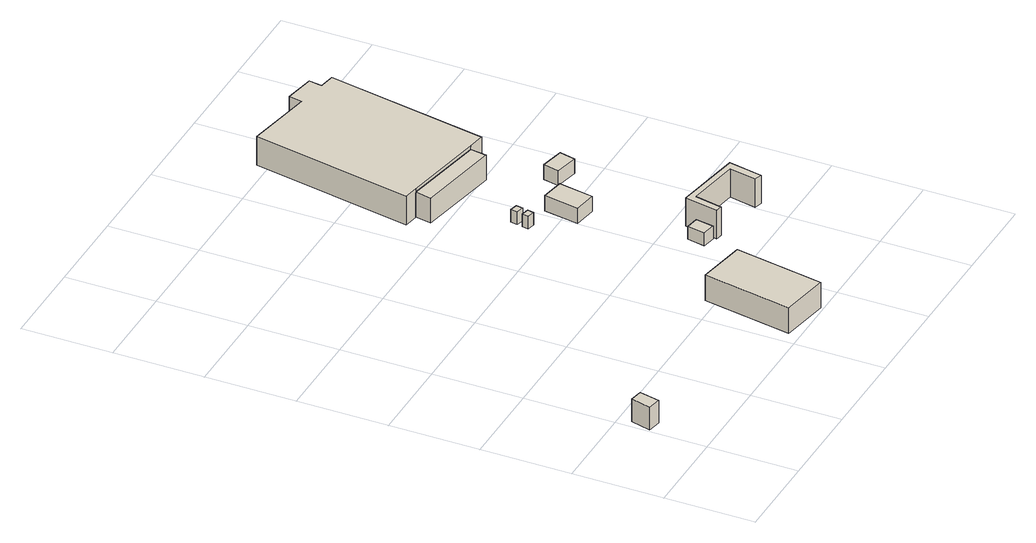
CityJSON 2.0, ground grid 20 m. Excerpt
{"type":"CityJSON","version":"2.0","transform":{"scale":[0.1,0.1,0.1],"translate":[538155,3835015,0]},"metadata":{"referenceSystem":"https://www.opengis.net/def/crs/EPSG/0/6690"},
"CityObjects":{
"building1":{"type":"Building","attributes":{"計測周辺長":15.12,"1/2500図郭":64,"区名":"此花区","町丁目名称":"梅町２丁目","街区番号":4,"class":"3003","usage":"431","measuredHeight":5.4,"storeysAboveGround":1,"BuildingDetailAttribute.buildingRoofEdgeArea":13.5,"BuildingDetailAttribute.buildingStructureType":"610","BuildingDetailAttribute.buildingStructureOrgType":"2","BuildingDetailAttribute.detailedUsage":"1720","BuildingDetailAttribute.specifiedBuildingCoverageRate":0.6,"BuildingDetailAttribute.surveyYear":2017,"BuildingTsunamiRiskAttribute.description":"1","BuildingTsunamiRiskAttribute.rank":"2","BuildingTsunamiRiskAttribute.depth":2.69,"BuildingHighTideRiskAttribute.description":"1","BuildingHighTideRiskAttribute.rank":"4","BuildingHighTideRiskAttribute.depth":5.44,"BuildingIDAttribute.prefecture":"27","BuildingIDAttribute.city":"27104"},"geometry":[{"type":"Solid","lod":"1","boundaries":[[[[0,1,2,3]],[[2,4,5,3]],[[1,6,4,2]],[[0,7,6,1]],[[3,5,7,0]],[[4,6,7,5]]]]}]},
"building2":{"type":"Building","attributes":{"計測周辺長":62.26,"1/2500図郭":64,"区名":"此花区","町丁目名称":"梅町２丁目","街区番号":4,"class":"3003","usage":"431","measuredHeight":6.2,"storeysAboveGround":1,"BuildingDetailAttribute.buildingRoofEdgeArea":221.31,"BuildingDetailAttribute.buildingStructureType":"610","BuildingDetailAttribute.buildingStructureOrgType":"2","BuildingDetailAttribute.detailedUsage":"1720","BuildingDetailAttribute.specifiedBuildingCoverageRate":0.6,"BuildingDetailAttribute.surveyYear":2017,"BuildingTsunamiRiskAttribute.description":"1","BuildingTsunamiRiskAttribute.rank":"2","BuildingTsunamiRiskAttribute.depth":2.03,"BuildingHighTideRiskAttribute.description":"1","BuildingHighTideRiskAttribute.rank":"3","BuildingHighTideRiskAttribute.depth":4.77,"BuildingIDAttribute.prefecture":"27","BuildingIDAttribute.city":"27104"},"geometry":[{"type":"Solid","lod":"1","boundaries":[[[[8,9,10,11]],[[10,12,13,11]],[[9,14,12,10]],[[8,15,14,9]],[[11,13,15,8]],[[12,14,15,13]]]]}]},
"building3":{"type":"Building","attributes":{"class":"3001","BuildingDetailAttribute.specifiedBuildingCoverageRate":0.6,"BuildingDetailAttribute.surveyYear":2017,"BuildingTsunamiRiskAttribute.description":"1","BuildingTsunamiRiskAttribute.rank":"2","BuildingTsunamiRiskAttribute.depth":1.76,"BuildingHighTideRiskAttribute.description":"1","BuildingHighTideRiskAttribute.rank":"3","BuildingHighTideRiskAttribute.depth":4.49,"BuildingIDAttribute.prefecture":"27","BuildingIDAttribute.city":"27104"},"geometry":[{"type":"Solid","lod":"1","boundaries":[[[[16,17,18,19]],[[18,20,21,19]],[[17,22,20,18]],[[16,23,22,17]],[[19,21,23,16]],[[20,22,23,21]]]]}]},
"building4":{"type":"Building","attributes":{"計測周辺長":14.22,"1/2500図郭":64,"区名":"此花区","町丁目名称":"梅町２丁目","街区番号":4,"class":"3001","usage":"431","storeysAboveGround":1,"BuildingDetailAttribute.buildingRoofEdgeArea":12.38,"BuildingDetailAttribute.buildingStructureType":"610","BuildingDetailAttribute.buildingStructureOrgType":"2","BuildingDetailAttribute.detailedUsage":"1720","BuildingDetailAttribute.specifiedBuildingCoverageRate":0.6,"BuildingDetailAttribute.surveyYear":2017,"BuildingTsunamiRiskAttribute.description":"1","BuildingTsunamiRiskAttribute.rank":"2","BuildingTsunamiRiskAttribute.depth":1.55,"BuildingHighTideRiskAttribute.description":"1","BuildingHighTideRiskAttribute.rank":"3","BuildingHighTideRiskAttribute.depth":4.28,"BuildingIDAttribute.prefecture":"27","BuildingIDAttribute.city":"27104"},"geometry":[{"type":"Solid","lod":"1","boundaries":[[[[24,25,26,27]],[[26,28,29,27]],[[25,30,28,26]],[[24,31,30,25]],[[27,29,31,24]],[[28,30,31,29]]]]}]},
"building5":{"type":"Building","attributes":{"class":"3001","BuildingDetailAttribute.specifiedBuildingCoverageRate":0.6,"BuildingDetailAttribute.surveyYear":2017,"BuildingTsunamiRiskAttribute.description":"1","BuildingTsunamiRiskAttribute.rank":"2","BuildingTsunamiRiskAttribute.depth":1.76,"BuildingHighTideRiskAttribute.description":"1","BuildingHighTideRiskAttribute.rank":"3","BuildingHighTideRiskAttribute.depth":4.49,"BuildingIDAttribute.prefecture":"27","BuildingIDAttribute.city":"27104"},"geometry":[{"type":"Solid","lod":"1","boundaries":[[[[32,33,34,35]],[[34,36,37,35]],[[33,38,36,34]],[[32,39,38,33]],[[35,37,39,32]],[[36,38,39,37]]]]}]},
"building6":{"type":"Building","attributes":{"計測周辺長":25.94,"1/2500図郭":64,"区名":"此花区","町丁目名称":"梅町２丁目","街区番号":4,"class":"3003","usage":"431","measuredHeight":3.5,"storeysAboveGround":1,"BuildingDetailAttribute.buildingRoofEdgeArea":40.25,"BuildingDetailAttribute.buildingStructureType":"610","BuildingDetailAttribute.buildingStructureOrgType":"2","BuildingDetailAttribute.detailedUsage":"1720","BuildingDetailAttribute.specifiedBuildingCoverageRate":0.6,"BuildingDetailAttribute.surveyYear":2017,"BuildingTsunamiRiskAttribute.description":"1","BuildingTsunamiRiskAttribute.rank":"2","BuildingTsunamiRiskAttribute.depth":1.59,"BuildingHighTideRiskAttribute.description":"1","BuildingHighTideRiskAttribute.rank":"3","BuildingHighTideRiskAttribute.depth":4.32,"BuildingIDAttribute.prefecture":"27","BuildingIDAttribute.city":"27104"},"geometry":[{"type":"Solid","lod":"1","boundaries":[[[[40,41,42,43]],[[42,44,45,43]],[[41,46,44,42]],[[40,47,46,41]],[[43,45,47,40]],[[44,46,47,45]]]]}]},
"building7":{"type":"Building","attributes":{"class":"3003","measuredHeight":5.9,"BuildingDetailAttribute.specifiedBuildingCoverageRate":0.6,"BuildingDetailAttribute.surveyYear":2017,"BuildingTsunamiRiskAttribute.description":"1","BuildingTsunamiRiskAttribute.rank":"2","BuildingTsunamiRiskAttribute.depth":1.69,"BuildingHighTideRiskAttribute.description":"1","BuildingHighTideRiskAttribute.rank":"3","BuildingHighTideRiskAttribute.depth":4.42,"BuildingIDAttribute.prefecture":"27","BuildingIDAttribute.city":"27104"},"geometry":[{"type":"Solid","lod":"1","boundaries":[[[[48,49,50,51]],[[50,52,53,51]],[[49,54,52,50]],[[48,55,54,49]],[[51,53,55,48]],[[52,54,55,53]]]]}]},
"building8":{"type":"Building","attributes":{"計測周辺長":58.06,"1/2500図郭":64,"区名":"此花区","町丁目名称":"梅町２丁目","街区番号":4,"class":"3001","usage":"431","measuredHeight":6.7,"storeysAboveGround":1,"BuildingDetailAttribute.buildingRoofEdgeArea":42.25,"BuildingDetailAttribute.buildingStructureType":"610","BuildingDetailAttribute.buildingStructureOrgType":"2","BuildingDetailAttribute.detailedUsage":"1720","BuildingDetailAttribute.specifiedBuildingCoverageRate":0.6,"BuildingDetailAttribute.surveyYear":2017,"BuildingTsunamiRiskAttribute.description":"1","BuildingTsunamiRiskAttribute.rank":"2","BuildingTsunamiRiskAttribute.depth":1.39,"BuildingHighTideRiskAttribute.description":"1","BuildingHighTideRiskAttribute.rank":"3","BuildingHighTideRiskAttribute.depth":4.12,"BuildingIDAttribute.prefecture":"27","BuildingIDAttribute.city":"27104"},"geometry":[{"type":"Solid","lod":"1","boundaries":[[[[56,57,58,59,60,61,62,63]],[[62,64,65,63]],[[61,66,64,62]],[[60,67,66,61]],[[59,68,67,60]],[[58,69,68,59]],[[57,70,69,58]],[[56,71,70,57]],[[63,65,71,56]],[[64,66,67,68,69,70,71,65]]]]}]},
"building9":{"type":"Building","attributes":{"class":"3001","measuredHeight":6.7,"BuildingDetailAttribute.specifiedBuildingCoverageRate":0.6,"BuildingDetailAttribute.surveyYear":2017,"BuildingTsunamiRiskAttribute.description":"1","BuildingTsunamiRiskAttribute.rank":"2","BuildingTsunamiRiskAttribute.depth":1.78,"BuildingHighTideRiskAttribute.description":"1","BuildingHighTideRiskAttribute.rank":"3","BuildingHighTideRiskAttribute.depth":4.51,"BuildingIDAttribute.prefecture":"27","BuildingIDAttribute.city":"27104"},"geometry":[{"type":"Solid","lod":"1","boundaries":[[[[72,73,74,75,76,77,78,79,80,81]],[[80,82,83,81]],[[79,84,82,80]],[[78,85,84,79]],[[77,86,85,78]],[[76,87,86,77]],[[75,88,87,76]],[[74,89,88,75]],[[73,90,89,74]],[[72,91,90,73]],[[81,83,91,72]],[[82,84,85,86,87,88,89,90,91,83]]]]}]},
"building10":{"type":"Building","attributes":{"class":"3001","measuredHeight":3.4,"BuildingDetailAttribute.specifiedBuildingCoverageRate":0.6,"BuildingDetailAttribute.surveyYear":2017,"BuildingTsunamiRiskAttribute.description":"1","BuildingTsunamiRiskAttribute.rank":"2","BuildingTsunamiRiskAttribute.depth":1.43,"BuildingHighTideRiskAttribute.description":"1","BuildingHighTideRiskAttribute.rank":"3","BuildingHighTideRiskAttribute.depth":4.16,"BuildingIDAttribute.prefecture":"27","BuildingIDAttribute.city":"27104"},"geometry":[{"type":"Solid","lod":"1","boundaries":[[[[92,93,94,95]],[[94,96,97,95]],[[93,98,96,94]],[[92,99,98,93]],[[95,97,99,92]],[[96,98,99,97]]]]}]}
},
"vertices":[
[6,127,6],[18,172,6],[46,167,6],[36,122,6],[46,167,60],[36,122,60],[18,172,60],[6,127,60],
[420,20,14],[455,218,14],[563,199,14],[528,1,14],[563,199,75],[528,1,75],[455,218,75],[420,20,75],
[531,639,16],[534,654,16],[551,650,16],[548,636,16],[551,650,46],[548,636,46],[534,654,46],[531,639,46],
[627,301,15],[634,341,15],[664,336,15],[657,296,15],[664,336,45],[657,296,45],[634,341,45],[627,301,45],
[536,666,16],[539,681,16],[556,677,16],[553,662,16],[556,677,46],[553,662,46],[539,681,46],[536,666,46],
[593,561,14],[606,639,14],[657,630,14],[644,553,14],[657,630,50],[644,553,50],[606,639,50],[593,561,50],
[652,788,16],[468,822,16],[475,858,16],[658,824,16],[475,858,75],[658,824,75],[468,822,75],[652,788,75],
[790,267,17],[801,327,17],[684,346,17],[672,286,17],[657,288,17],[671,363,17],[821,337,17],[807,262,17],[821,337,84],[807,262,84],[671,363,84],[657,288,84],[672,286,84],[684,346,84],[801,327,84],[790,267,84],
[475,858,15],[443,864,15],[508,1220,15],[658,1193,15],[663,1222,15],[730,1210,15],[725,1181,15],[760,1175,15],[695,818,15],[658,824,15],[695,818,83],[658,824,83],[760,1175,83],[725,1181,83],[730,1210,83],[663,1222,83],[658,1193,83],[508,1220,83],[443,864,83],[475,858,83],
[696,652,15],[704,687,15],[756,676,15],[748,641,15],[756,676,50],[748,641,50],[704,687,50],[696,652,50]
]}
